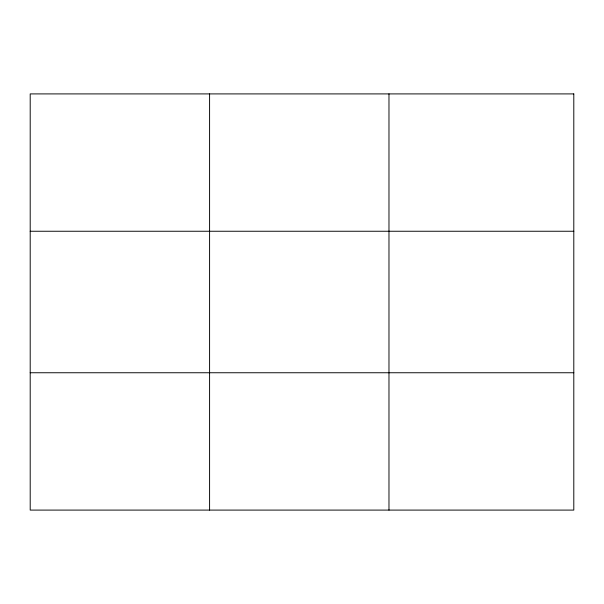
<?xml version="1.0" encoding="UTF-8"?>
<svg xmlns="http://www.w3.org/2000/svg" width="604" height="604" viewBox="0 0 604 604"><rect width="100%" height="100%" fill="white"/><g stroke="black" fill="none" stroke-linecap="round" stroke-linejoin="round"><path stroke-width="0.91" d="M209.588 510.093L209.588 93.907M388.976 510.093L388.976 93.907M30.2 231.249L573.8 231.249M30.2 372.751L573.8 372.751M573.8 93.907L573.8 510.093L30.2 510.093L30.2 93.907L573.8 93.907"/></g></svg>
